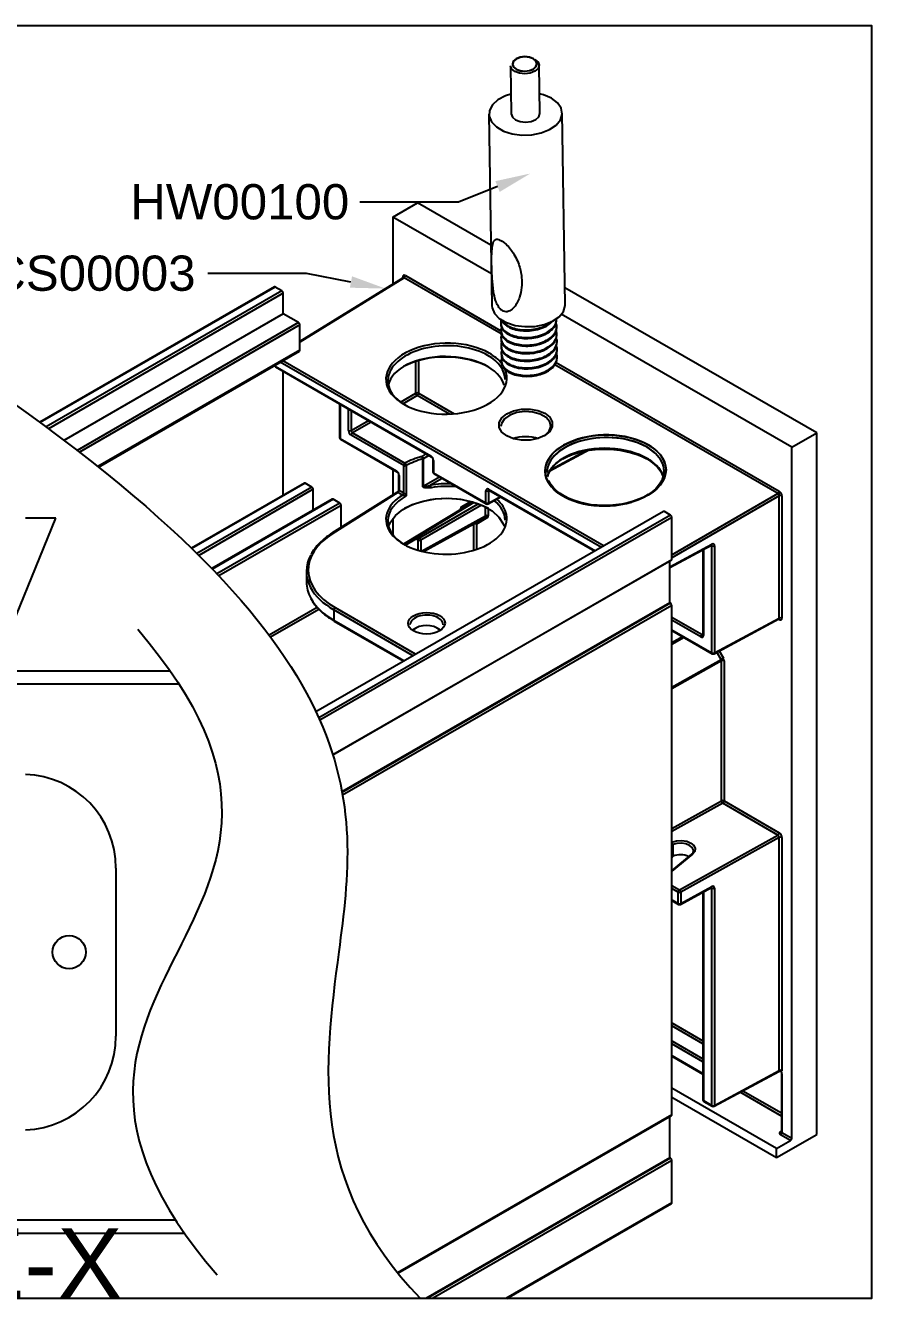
# Model space of a CAD drawing. Extents: x -1.31 to 6.23, y -6.8 to 0.
# Drawn here: x 1.72 to 6.23, y -6.8 to 0 of the extents above; entities that cross this region are included whole.
import ezdxf
from ezdxf import colors
from ezdxf.entities.mleader import LeaderData, LeaderLine
from ezdxf.math import Vec2, Vec3

# ---------------------------------------------------------------- set-up
doc = ezdxf.new("R2010")
doc.units = 0
doc.header["$LTSCALE"] = 0.5
doc.header["$MEASUREMENT"] = 0
for name, color, linetype in [('Dimension', 10, 'CONTINUOUS'), ('End Cap', 92, 'CONTINUOUS'), ('FAB DWG', 221, 'CONTINUOUS'), ('Housing', 150, 'CONTINUOUS'), ('Mounting', 4, 'CONTINUOUS')]:
    doc.layers.add(name, color=color, linetype=linetype)
doc.layers.add('Text-Unprinted', color=131, linetype='CONTINUOUS', plot=False)
doc.styles.add('LSAD_Standard', font='arial.ttf')
doc.styles.get("Standard").update_dxf_attribs({"font": 'arial.ttf'})

msp = doc.modelspace()

# ---------------------------------------------------------------- linework, layer by layer
at = {"layer": 'Dimension', "transparency": 16777216}
msp.add_open_spline([(1.4353, -1.8609), (3.6059, -3.3375), (3.4188, -4.7555), (3.2317, -6.1736), (3.8291, -6.7935)], degree=3, knots=[0, 0, 0, 0, 1, 1.766556, 1.766556, 1.766556, 1.766556], dxfattribs=at)
msp.add_open_spline([(2.3216, -3.2222), (3.0016, -4.0131), (2.5331, -4.945), (2.0646, -5.8768), (2.7446, -6.6677)], degree=3, dxfattribs=at)
at = {"layer": 'End Cap', "linetype": 'Continuous', "lineweight": 25, "transparency": 16777216}
for p, q in [((3.6816, -1.0222), (3.8138, -0.9459)), ((4.2053, -1.1719), (3.8138, -0.9459)), ((4.2077, -1.3259), (3.6816, -1.0222)), ((3.6816, -1.0222), (3.6816, -1.3807)), ((3.7369, -1.3465), (3.1865, -1.6868)), ((3.742, -1.347), (3.1865, -1.6904)), ((3.7348, -1.3478), (3.7348, -1.3429)), ((4.2598, -1.6459), (3.742, -1.347)), ((3.7489, -1.3348), (4.2582, -1.6288)), ((5.9422, -2.1746), (4.5993, -1.3994)), ((5.81, -2.2509), (4.5796, -1.5406)), ((3.0539, -1.8125), (3.0539, -1.8174)), ((3.0539, -1.8174), (3.8848, -2.297)), ((3.056, -1.8219), (3.8868, -2.3016)), ((4.7942, -2.7849), (3.0819, -1.7964)), ((3.0959, -1.7883), (4.8082, -2.7768)), ((3.8054, -1.9625), (3.8054, -1.7909)), ((3.8194, -1.7865), (3.8194, -1.9625)), ((5.7428, -2.502), (4.5461, -1.8111)), ((4.5532, -1.7991), (5.7428, -2.4858)), ((3.7235, -2.0097), (3.8054, -1.9625)), ((3.8194, -1.9625), (4.0092, -2.0721)), ((3.3984, -2.0196), (3.3984, -2.1998)), ((3.4013, -2.0213), (3.4013, -2.2039)), ((3.8124, -1.9747), (3.7365, -2.0186)), ((3.9839, -2.0737), (3.8124, -1.9747)), ((3.4458, -2.1619), (3.4458, -2.047)), ((3.4598, -2.0551), (3.4598, -2.162)), ((3.4598, -2.162), (3.5524, -2.1085)), ((3.5665, -2.1167), (3.4668, -2.1742)), ((3.4668, -2.1742), (3.747, -2.336)), ((5.81, -2.2509), (5.9422, -2.1746)), ((5.9422, -5.9184), (5.9422, -2.1746)), ((5.9422, -2.411), (5.9422, -2.1746)), ((3.4013, -2.2039), (3.7015, -2.3772)), ((3.4034, -2.2085), (3.7036, -2.3818)), ((3.7401, -2.3481), (3.4599, -2.1864)), ((3.8377, -2.2998), (3.8607, -2.2865)), ((3.8748, -2.2947), (3.8448, -2.312)), ((4.5191, -2.3762), (4.7306, -2.2625)), ((4.5208, -2.3753), (4.719, -2.2687)), ((4.5222, -2.371), (4.7214, -2.2639)), ((4.5249, -2.3696), (4.7092, -2.2705)), ((5.81, -3.0912), (5.81, -2.2509)), ((3.6816, -2.3691), (3.6816, -2.506)), ((3.7401, -2.494), (3.7401, -2.3481)), ((3.754, -2.3483), (3.754, -2.5103)), ((3.8418, -2.4596), (3.8418, -2.3132)), ((3.8448, -2.312), (3.8448, -2.4585)), ((3.896, -2.3174), (3.896, -2.3827)), ((3.8989, -2.3215), (3.8989, -2.3868)), ((3.7127, -2.3976), (3.7127, -2.4758)), ((3.7156, -2.4017), (3.7156, -2.4799)), ((3.8448, -2.4585), (3.9317, -2.4091)), ((3.9459, -2.4173), (3.8832, -2.4529)), ((3.8989, -2.3868), (4.1785, -2.5482)), ((3.901, -2.3914), (4.1806, -2.5528)), ((3.7039, -2.492), (3.3577, -2.7099)), ((3.7091, -2.4924), (3.363, -2.7103)), ((3.7331, -2.5062), (3.7091, -2.4924)), ((3.7156, -2.4799), (3.7401, -2.494)), ((3.7331, -2.5062), (3.7331, -2.5062)), ((3.7401, -2.494), (3.7401, -2.494)), ((4.1785, -2.5482), (4.1785, -2.4829)), ((4.197, -2.4806), (4.1925, -2.483)), ((4.1925, -2.483), (4.1925, -2.5483)), ((4.1925, -2.5483), (4.2555, -2.5144)), ((4.1927, -2.4748), (4.7621, -2.8035)), ((4.1947, -2.4793), (4.7591, -2.8052)), ((5.1693, -2.825), (5.7358, -2.4979)), ((5.7428, -2.5102), (5.1693, -2.8413)), ((5.7428, -3.1623), (5.7428, -2.4858)), ((5.7428, -3.1623), (5.7428, -2.5102)), ((5.7569, -2.5103), (5.7569, -3.1624)), ((5.7569, -2.5104), (5.7569, -3.1624)), ((4.0452, -2.5822), (3.7398, -2.7673)), ((3.8083, -2.7277), (4.1103, -2.5446)), ((4.1142, -2.5458), (3.8133, -2.7281)), ((3.8242, -2.7344), (4.1377, -2.5534)), ((4.1547, -2.5599), (3.8313, -2.7467)), ((4.0431, -2.5835), (4.0431, -2.5786)), ((4.1095, -2.5444), (4.0452, -2.5822)), ((4.0472, -2.5695), (4.096, -2.5408)), ((4.1768, -2.6171), (4.1768, -2.5699)), ((4.1903, -2.553), (4.2587, -2.5162)), ((4.1909, -2.5772), (4.1909, -2.6172)), ((3.6816, -2.6314), (3.6816, -2.7161)), ((3.8343, -2.8053), (4.1768, -2.6171)), ((4.1748, -2.6217), (3.8386, -2.8064)), ((4.1157, -2.6563), (4.1748, -2.6217)), ((4.1868, -2.6263), (4.1277, -2.661)), ((3.8414, -2.807), (4.1157, -2.6563)), ((4.1137, -2.6609), (3.8457, -2.8081)), ((4.1137, -2.8005), (4.1137, -2.6609)), ((4.1277, -2.661), (4.1277, -2.796)), ((3.7402, -2.7676), (3.8083, -2.7277)), ((3.8064, -2.7403), (3.7502, -2.7733)), ((3.8172, -2.7466), (3.8064, -2.7403)), ((3.8133, -2.7281), (3.8242, -2.7344)), ((3.8172, -2.8005), (3.8172, -2.7466)), ((3.8313, -2.7467), (3.8313, -2.8045)), ((5.1587, -2.8893), (5.3831, -2.7687)), ((5.1587, -2.8928), (5.3809, -2.7733)), ((5.3832, -2.777), (5.3788, -2.7745)), ((5.3832, -3.3481), (5.3832, -2.777)), ((5.3973, -2.7771), (5.3973, -3.3481)), ((5.3358, -2.7975), (5.3358, -3.2506)), ((5.3388, -2.796), (5.3388, -3.2547)), ((3.2214, -2.9137), (3.2214, -2.9694)), ((3.7878, -3.3613), (3.3678, -3.1188)), ((3.3678, -3.1188), (3.3678, -3.1735)), ((3.3748, -3.1066), (3.8019, -3.3531)), ((5.81, -5.9376), (5.81, -3.0912)), ((3.3678, -3.1735), (3.7404, -3.3886)), ((3.3699, -3.1781), (3.7375, -3.3903)), ((5.1699, -3.1574), (5.3316, -3.2507)), ((5.3246, -3.2629), (5.1699, -3.1736)), ((5.395, -3.3528), (5.7407, -3.1669)), ((5.3973, -3.3481), (5.7428, -3.1623)), ((5.7427, -3.1706), (5.7385, -3.1681)), ((5.1699, -3.2249), (5.3832, -3.3481)), ((5.1699, -3.2283), (5.3853, -3.3527)), ((5.1699, -3.2923), (5.2273, -3.2614)), ((5.1699, -3.2958), (5.2304, -3.2632)), ((5.3316, -3.2507), (5.3358, -3.2481)), ((5.2349, -3.2658), (5.1699, -3.3041)), ((5.1699, -3.5315), (5.4325, -3.383)), ((5.4345, -3.3899), (5.1699, -3.5396)), ((5.4325, -3.383), (5.4104, -3.3445)), ((5.4226, -3.338), (5.4445, -3.3761)), ((5.4345, -4.1383), (5.4345, -3.3899)), ((5.4486, -3.39), (5.4486, -4.1383)), ((5.1699, -4.2858), (5.4345, -4.1383)), ((5.4486, -4.1383), (5.7428, -4.3082)), ((5.4415, -4.1506), (5.1699, -4.302)), ((5.7357, -4.3204), (5.4415, -4.1506)), ((5.2105, -4.6132), (5.7357, -4.3204)), ((5.7429, -4.3326), (5.2174, -4.6255)), ((5.7429, -5.5771), (5.7429, -4.3326)), ((5.7569, -4.3327), (5.7569, -5.5775)), ((5.1752, -4.3706), (5.1699, -4.3728)), ((5.1752, -4.3706), (5.1752, -4.4327)), ((5.2809, -4.4221), (5.1699, -4.5136)), ((5.2745, -4.4225), (5.1699, -4.5088)), ((5.1699, -4.4348), (5.1752, -4.4327)), ((5.1699, -4.4386), (5.1731, -4.4373)), ((5.1699, -4.5898), (5.2105, -4.6132)), ((5.2034, -4.6255), (5.1699, -4.6061)), ((5.2153, -4.6902), (5.3809, -4.5995)), ((5.2174, -4.6856), (5.383, -4.5949)), ((5.3388, -4.6226), (5.3388, -5.7372)), ((5.3833, -4.6032), (5.3788, -4.6006)), ((5.3833, -5.7629), (5.3833, -4.6032)), ((5.3973, -4.6033), (5.3973, -5.7629)), ((5.1699, -4.6662), (5.2034, -4.6855)), ((5.1699, -4.6695), (5.2055, -4.6901)), ((5.2034, -4.6855), (5.2034, -4.6255)), ((5.2174, -4.6255), (5.2174, -4.6856)), ((5.3359, -4.6242), (5.3359, -5.7331)), ((5.1699, -5.3224), (5.3359, -5.4183)), ((5.3359, -5.4345), (5.1699, -5.3386)), ((5.1699, -5.4178), (5.3359, -5.5137)), ((5.3359, -5.5299), (5.1699, -5.434)), ((5.1699, -5.4964), (5.3359, -5.5922)), ((5.1699, -5.4997), (5.3359, -5.5956)), ((5.3951, -5.7676), (5.7407, -5.5818)), ((5.3973, -5.7629), (5.7429, -5.5771)), ((5.7541, -5.5898), (5.7541, -5.9029)), ((5.757, -5.5939), (5.757, -5.907)), ((5.7287, -5.9927), (5.1699, -5.6701)), ((5.7541, -5.8196), (5.5343, -5.6927)), ((5.549, -5.6849), (5.7541, -5.8033)), ((5.1699, -5.7191), (5.7287, -6.0417)), ((5.3388, -5.7372), (5.3833, -5.7629)), ((5.3409, -5.7418), (5.3854, -5.7674)), ((5.75, -5.9029), (5.7541, -5.9006)), ((5.757, -5.907), (5.81, -5.9376)), ((5.7287, -6.0417), (5.9422, -5.9184)), ((5.7287, -5.9927), (5.8029, -5.9499)), ((5.8029, -5.9499), (5.75, -5.9193)), ((5.7287, -6.0417), (5.7287, -5.9927))]:
    msp.add_line(p, q, dxfattribs=at)
at = {"layer": 'End Cap', "linetype": 'Continuous', "transparency": 16777216}
msp.add_line((2.206, -4.4962), (2.206, -5.3937), dxfattribs=at)
at = {"layer": 'End Cap', "linetype": 'Continuous', "lineweight": 25, "transparency": 16777216, "flags": 128}
for points in [[(4.2901, -2.1905), (4.2638, -2.1695), (4.25, -2.1447), (4.25, -2.1184), (4.2638, -2.0933), (4.2901, -2.0718), (4.3263, -2.056), (4.3689, -2.0474), (4.4136, -2.047), (4.4562, -2.0547), (4.4923, -2.0697), (4.5186, -2.0907), (4.5325, -2.1156), (4.5325, -2.1419), (4.5187, -2.167), (4.4924, -2.1885), (4.4562, -2.2043), (4.4136, -2.2129), (4.3689, -2.2133), (4.3263, -2.2056), (4.2901, -2.1905)], [(4.487, -2.1915), (4.4929, -2.1877), (4.5153, -2.1654), (4.5242, -2.1401), (4.5188, -2.1147), (4.4996, -2.0918), (4.4686, -2.0739), (4.4293, -2.063), (4.3859, -2.0602), (4.343, -2.0659), (4.3054, -2.0795), (4.2771, -2.0994), (4.2612, -2.1235), (4.2584, -2.1403)], [(5.0444, -2.2383), (5.0685, -2.2539), (5.0895, -2.271), (5.107, -2.2894), (5.1208, -2.3089), (5.1308, -2.3292), (5.1369, -2.3501), (5.1389, -2.3713), (5.1369, -2.3925), (5.1308, -2.4135), (5.1208, -2.434), (5.107, -2.4538), (5.0895, -2.4726), (5.0685, -2.4901), (5.0444, -2.5062), (5.0175, -2.5206), (4.988, -2.5332), (4.9563, -2.5438), (4.9229, -2.5522), (4.8882, -2.5585), (4.8525, -2.5624), (4.8164, -2.5639), (4.7803, -2.5631), (4.7446, -2.5599), (4.7099, -2.5544), (4.6765, -2.5466), (4.6448, -2.5366), (4.6153, -2.5246), (4.5884, -2.5108), (4.5643, -2.4952), (4.5433, -2.4781), (4.5258, -2.4596), (4.512, -2.4402), (4.502, -2.4198), (4.4959, -2.399), (4.4939, -2.3778), (4.4959, -2.3565), (4.502, -2.3355), (4.512, -2.315), (4.5258, -2.2953), (4.5433, -2.2765), (4.5643, -2.259), (4.5884, -2.2429), (4.6153, -2.2285), (4.6448, -2.2159), (4.6765, -2.2053), (4.7099, -2.1968), (4.7446, -2.1906), (4.7803, -2.1867), (4.8164, -2.1851), (4.8525, -2.1859), (4.8882, -2.1891), (4.9229, -2.1947), (4.9563, -2.2024), (4.988, -2.2124), (5.0175, -2.2244), (5.0444, -2.2383)], [(5.0375, -2.2505), (5.0114, -2.237), (4.9828, -2.2254), (4.9521, -2.2157), (4.9197, -2.2082), (4.8861, -2.2028), (4.8515, -2.1998), (4.8165, -2.199), (4.7815, -2.2005), (4.747, -2.2043), (4.7133, -2.2103), (4.6809, -2.2186), (4.6503, -2.2288), (4.6217, -2.2411), (4.5956, -2.2551), (4.5722, -2.2707), (4.5519, -2.2877), (4.535, -2.3059), (4.5216, -2.325), (4.5139, -2.34)], [(4.5064, -2.4086), (4.5119, -2.3911), (4.5216, -2.3721), (4.535, -2.3539), (4.5519, -2.3367), (4.5722, -2.3207), (4.5956, -2.3061), (4.6217, -2.2932), (4.6503, -2.282), (4.6809, -2.2727), (4.7133, -2.2654), (4.747, -2.2603), (4.7815, -2.2573), (4.8165, -2.2565), (4.8515, -2.258), (4.8861, -2.2617), (4.9197, -2.2675), (4.9521, -2.2755), (4.9828, -2.2854), (5.0114, -2.2972), (5.0375, -2.3107), (5.0608, -2.3258), (5.0811, -2.3422), (5.0981, -2.3597), (5.1115, -2.3782), (5.1212, -2.3974), (5.125, -2.4087)], [(4.5068, -2.4082), (4.512, -2.3922), (4.5211, -2.3747), (4.5336, -2.3579), (4.5492, -2.3419), (4.5677, -2.327), (4.5891, -2.3132), (4.613, -2.3007), (4.6393, -2.2897), (4.6676, -2.2804), (4.6975, -2.2727), (4.7289, -2.2669), (4.7612, -2.263), (4.7942, -2.261), (4.8275, -2.261), (4.8606, -2.263), (4.8932, -2.2669), (4.925, -2.2727), (4.9555, -2.2804), (4.9844, -2.2898), (5.0113, -2.3008), (5.0361, -2.3133), (5.0583, -2.3271), (5.0778, -2.342), (5.0943, -2.3579), (5.1077, -2.3745), (5.118, -2.3916), (5.1243, -2.4077)], [(5.121, -2.4195), (5.121, -2.4195), (5.1118, -2.4379), (5.0993, -2.4556), (5.0837, -2.4725), (5.0651, -2.4884), (5.0437, -2.5031), (5.0197, -2.5165), (4.9934, -2.5285), (4.9651, -2.5387), (4.9351, -2.5473), (4.9038, -2.5539), (4.8714, -2.5587), (4.8384, -2.5614), (4.8052, -2.562), (4.7721, -2.5607), (4.7395, -2.5572), (4.7077, -2.5518), (4.6773, -2.5445), (4.6484, -2.5354), (4.6215, -2.5245), (4.5968, -2.5121), (4.5746, -2.4982), (4.5551, -2.4832), (4.5386, -2.4671), (4.5252, -2.4501), (4.515, -2.4325), (4.5139, -2.4297)], [(3.6598, -2.6736), (3.6693, -2.6506), (3.696, -2.6148), (3.7354, -2.5831), (3.7857, -2.557), (3.8445, -2.5378), (3.9091, -2.5264), (3.9765, -2.5232), (4.0434, -2.5285), (4.1068, -2.5419), (4.1638, -2.563), (4.2116, -2.5905), (4.248, -2.6234), (4.2713, -2.66), (4.2757, -2.672)], [(5.3809, -2.7733), (5.382, -2.7728), (5.3822, -2.7728)], [(5.3358, -3.2506), (5.3358, -3.2507), (5.3358, -3.2508)], [(5.1695, -4.3578), (5.1946, -4.351), (5.2223, -4.3496), (5.2492, -4.3537), (5.2719, -4.3629), (5.2878, -4.3761), (5.295, -4.3916), (5.2926, -4.4075), (5.2809, -4.4221)], [(5.2853, -4.4036), (5.2851, -4.4002), (5.2788, -4.3867), (5.2648, -4.3752), (5.2449, -4.3671), (5.2214, -4.3635), (5.1972, -4.3647), (5.1752, -4.3706)], [(5.2727, -4.4269), (5.283, -4.4142), (5.2853, -4.4036)], [(5.1752, -4.4327), (5.1751, -4.4342), (5.1747, -4.4355), (5.1742, -4.4365), (5.1735, -4.4371), (5.1731, -4.4373)]]:
    msp.add_lwpolyline(points, dxfattribs=at)
at = {"layer": 'End Cap', "linetype": 'Continuous', "transparency": 16777216}
msp.add_circle((1.956, -4.9449), 0.0885, dxfattribs=at)
at = {"layer": 'End Cap', "linetype": 'Continuous', "lineweight": 25, "transparency": 16777216}
for centre, radius, start, end in [((3.7324, -1.3479), 0.00546, 19.24767, 64.30582), ((3.7335, -1.3341), 0.0154, 303.22971, 357.34769), ((3.061, -1.8133), 0.01, 185.26506, 240.00269), ((3.0559, -1.8128), 0.00494, 195.15869, 246.24147), ((3.0588, -1.8179), 0.00494, 173.76303, 234.92479), ((3.8123, -1.9762), 0.0154, 62.65648, 116.76622), ((3.8212, -1.9615), 0.0159, 183.52223, 236.47777), ((3.804, -1.9618), 0.0154, 303.22971, 357.34769), ((3.4528, -2.1482), 0.0154, 242.65648, 296.76622), ((3.4753, -2.1871), 0.0154, 123.22971, 177.34769), ((3.4084, -2.1998), 0.01, 180, 240.00269), ((3.4032, -2.1995), 0.0048, 184.12934, 247.1908), ((3.4062, -2.2045), 0.00494, 173.76303, 234.92479), ((3.8159, -2.3139), 0.0259, 1.6169, 32.94196), ((3.8289, -2.313), 0.0159, 3.52223, 56.47777), ((3.8898, -2.2975), 0.00506, 174.51625, 233.3755), ((4.9475, -2.421), 0.1928, 28.60155, 62.19117), ((3.7063, -2.3778), 0.00481, 172.81942, 235.81964), ((3.7555, -2.3489), 0.0154, 123.22971, 177.34769), ((3.7471, -2.3344), 0.0154, 242.69012, 296.28404), ((3.738, -2.3492), 0.0161, 3.43236, 55.65972), ((3.8389, -2.3013), 0.0122, 283.83193, 298.57984), ((3.901, -2.3169), 0.00506, 186.70549, 245.4813), ((5.016, -2.3794), 0.1128, 337.8741, 26.69898), ((3.7177, -2.3972), 0.00497, 186.10053, 246.09168), ((3.906, -2.3827), 0.01, 180, 240.00269), ((3.9008, -2.3824), 0.0048, 184.12934, 247.1908), ((3.9037, -2.3874), 0.0048, 172.814, 235.87382), ((3.7062, -2.4966), 0.00516, 55.65148, 117.1045), ((3.7176, -2.4753), 0.00495, 185.14098, 246.17916), ((3.7247, -2.4932), 0.0154, 302.91575, 357.35486), ((3.7247, -2.4933), 0.0154, 302.91809, 357.3706), ((3.8389, -2.4478), 0.0122, 283.83193, 298.57984), ((3.8474, -2.467), 0.0385, 0.65081, 21.55423), ((4.1856, -2.4692), 0.0154, 242.65648, 296.76622), ((4.1974, -2.4754), 0.0048, 172.814, 235.87382), ((5.7273, -2.4851), 0.0154, 303.22971, 357.34769), ((5.7279, -2.5106), 0.0149, 1.69028, 58.30972), ((5.7262, -2.5117), 0.0307, 2.60351, 57.39649), ((5.7498, -2.524), 0.0154, 62.65648, 116.76622), ((3.968, -3.0207), 0.4963, 63.10776, 116.89223), ((4.0407, -2.5835), 0.00546, 18.99679, 64.33067), ((4.0396, -2.5748), 0.00924, 307.46715, 35.21382), ((4.1856, -2.5346), 0.0154, 242.65648, 296.76622), ((4.1833, -2.5488), 0.0048, 172.814, 235.87382), ((4.1856, -2.5442), 0.01, 240.00269, 298.26557), ((4.1875, -2.5488), 0.00501, 303.65664, 5.53018), ((4.1783, -2.6302), 0.00929, 25.13233, 112.5161), ((4.1838, -2.6309), 0.0154, 62.65648, 116.76622), ((3.36, -2.7145), 0.00516, 55.65423, 117.07339), ((4.1187, -2.6604), 0.00509, 126.35212, 185.28398), ((4.1206, -2.6747), 0.0154, 62.65648, 116.76622), ((4.1193, -2.6649), 0.00929, 25.13233, 112.5161), ((3.8139, -2.735), 0.00924, 127.46715, 215.21382), ((3.8218, -2.741), 0.0154, 123.22971, 177.34769), ((3.8104, -2.7323), 0.00506, 54.59987, 114.41438), ((3.8326, -2.7473), 0.0154, 123.22971, 177.34769), ((3.8243, -2.7329), 0.0154, 242.65648, 296.76622), ((3.8154, -2.7476), 0.0159, 3.52223, 56.47777), ((5.3783, -2.7692), 0.00487, 302.67212, 6.51471), ((5.3783, -2.7765), 0.00501, 354.28154, 54.9021), ((5.3885, -2.7758), 0.0089, 351.39259, 126.89452), ((5.3903, -2.7633), 0.0154, 242.65648, 296.76622), ((3.4017, -2.9678), 0.1803, 180.5133, 209.08347), ((3.5137, -2.8968), 0.3129, 210.47853, 242.20096), ((3.3832, -3.1195), 0.0154, 122.91809, 177.3706), ((3.3726, -3.1741), 0.0048, 172.74417, 235.94365), ((5.7372, -3.1702), 0.00551, 355.80958, 39.63617), ((5.7498, -3.1761), 0.0154, 62.65648, 116.76622), ((3.862, -3.3238), 0.1222, 52.92026, 127.39951), ((5.34, -3.2636), 0.0154, 123.22971, 177.34769), ((5.3409, -3.2501), 0.00512, 188.54137, 245.31875), ((5.3903, -3.3344), 0.0154, 242.65648, 296.76622), ((5.3881, -3.3486), 0.00494, 173.76303, 234.92479), ((5.3903, -3.344), 0.01, 240.00269, 298.26557), ((5.3923, -3.3486), 0.00501, 303.65664, 5.53018), ((6.6217, -5.4432), 2.3787, 119.66246, 119.99474), ((5.4415, -3.4037), 0.0154, 62.65648, 116.76622), ((5.4415, -4.152), 0.0154, 62.65648, 116.76622), ((5.4501, -4.1376), 0.0156, 182.47917, 236.36113), ((5.4332, -4.1376), 0.0154, 302.60548, 357.39452), ((5.7274, -4.3075), 0.0154, 302.60548, 357.39452), ((5.7498, -4.3464), 0.0154, 62.65648, 116.76622), ((5.1568, -4.3711), 0.0184, 1.43324, 46.52867), ((5.2781, -4.4275), 0.00609, 62.48271, 125.60288), ((5.2188, -4.6262), 0.0154, 122.60548, 177.39452), ((5.2018, -4.6262), 0.0156, 2.47917, 56.36113), ((5.3783, -4.5955), 0.00481, 303.13666, 7.06515), ((5.3904, -4.5895), 0.0154, 242.65648, 296.76622), ((5.2105, -4.6118), 0.0154, 242.65648, 296.76622), ((5.2105, -4.6718), 0.0154, 242.65648, 296.76622), ((5.2082, -4.6861), 0.0048, 172.77901, 235.90881), ((5.2105, -4.6814), 0.01, 240.00269, 298.70404), ((5.2127, -4.6862), 0.00481, 303.13666, 7.06515), ((5.7379, -5.5776), 0.00501, 303.65664, 5.53018), ((5.7591, -5.5893), 0.00505, 186.37177, 245.56608), ((5.3459, -5.7331), 0.01, 180, 240.00269), ((5.3408, -5.7327), 0.00494, 185.07867, 246.24147), ((5.3437, -5.7377), 0.00494, 173.76303, 234.92479), ((5.3904, -5.7492), 0.0154, 242.65648, 296.76622), ((5.3882, -5.7634), 0.00494, 173.76303, 234.92479), ((5.3904, -5.7588), 0.01, 240.00269, 298.26557), ((5.3923, -5.7634), 0.00501, 303.65664, 5.53018), ((5.7531, -5.9111), 0.00873, 110.78342, 249.21658), ((5.753, -5.8984), 0.00549, 235.76451, 279.67921), ((5.7417, -5.9063), 0.0154, 302.60548, 357.39452), ((5.7591, -5.9024), 0.00503, 185.6948, 245.62534), ((5.7947, -5.9369), 0.0154, 302.60548, 357.39452)]:
    msp.add_arc(centre, radius, start, end, dxfattribs=at)
at = {"layer": 'End Cap', "linetype": 'Continuous', "transparency": 16777216}
for centre, start, end in [((1.706, -4.4962), 0, 88), ((1.706, -5.3937), 272, 0)]:
    msp.add_arc(centre, 0.5, start, end, dxfattribs=at)
at = {"layer": 'End Cap', "linetype": 'Continuous', "lineweight": 25, "transparency": 16777216}
for centre, major_axis, ratio, start_param, end_param in [((3.7489, -1.3511), (-0.01, 0.0173), 0.577206, 5.498021, 7.068512), ((3.7418, -1.3552), (-0.00474, 0.00882), 0.576503, 5.515406, 6.31802), ((3.9679, -1.8847), (0.3225, 0.005), 0.587275, 0.776363, 6.51375), ((3.968, -1.8928), (0.3125, 0.005), 0.587591, 0.776064, 3.919323), ((3.968, -1.9438), (0.3125, -0.0048), 0.566797, 0.168693, 3.0263), ((3.968, -1.8928), (0.3125, 0.005), 0.587591, 6.273851, 7.059249), ((3.9679, -1.8847), (0.3225, 0.005), 0.587275, 0.415064, 0.776363), ((3.9679, -1.9521), (0.3225, -0.0048), 0.567125, 0.792119, 2.366036), ((3.4599, -2.1701), (-0.01, 0.0173), 0.577557, 0.785632, 2.356124), ((3.467, -2.166), (-0.005, 0.00866), 0.598058, 0.785633, 2.356125), ((4.8164, -2.3745), (0.3225, 0.005), 0.587275, 0.776363, 5.148993), ((4.3934, -2.2698), (0.133, -0.0022), 0.565589, 1.067654, 2.147594), ((4.8165, -2.3826), (0.3125, 0.005), 0.587591, 0.776064, 3.132258), ((4.8164, -2.3745), (0.3225, 0.005), 0.587275, 0.230565, 0.776363), ((3.9679, -2.4718), (0.3225, 0.005), 0.587275, 1.97732, 2.316147), ((3.8848, -2.3133), (-0.01, 0.0173), 0.577557, 3.927224, 5.497716), ((4.8165, -2.4337), (0.3125, -0.0048), 0.566797, 0.168693, 3.0263), ((4.8164, -2.4419), (0.3225, -0.0048), 0.567125, 0.792108, 2.366046), ((4.8165, -2.3826), (0.3125, 0.005), 0.587591, 6.273851, 7.059249), ((3.7015, -2.3936), (-0.01, 0.0173), 0.577733, 3.926919, 5.497106), ((3.968, -2.4799), (0.3125, 0.005), 0.587591, 1.97702, 2.315847), ((4.8164, -2.3745), (0.3225, 0.005), 0.587275, 5.926422, 6.51375), ((3.9679, -2.6337), (0.3225, 0.0025), 0.582304, 1.478165, 1.832143), ((3.9679, -2.6337), (0.3225, 0.0025), 0.582304, 2.382226, 2.895913), ((3.968, -2.6418), (0.3125, 0.0025), 0.582464, 2.320598, 3.935986), ((3.7091, -2.4842), (0.00451, 0.00894), 0.535833, 3.905312, 5.467382), ((3.968, -2.6418), (0.3125, 0.0025), 0.582464, 1.386004, 1.831999), ((4.1927, -2.4911), (-0.01, 0.0173), 0.577206, 5.498021, 7.068512), ((4.1997, -2.487), (-0.00526, 0.00852), 0.576506, 6.236284, 7.051126), ((4.0572, -2.5868), (-0.01, 0.0173), 0.577309, 0.004162, 0.78529), ((3.968, -2.6418), (0.3125, 0.0025), 0.582464, 6.278601, 6.894343), ((3.9679, -2.6337), (0.3225, 0.0025), 0.582304, 0.117324, 0.583101), ((3.9679, -2.6337), (0.3225, 0.0025), 0.582304, 2.895913, 6.400509), ((4.1696, -2.6131), (-0.00519, 0.00855), 0.582903, 3.132943, 3.914071), ((4.1767, -2.609), (-0.01, 0.0173), 0.577309, 3.145754, 3.926883), ((3.7213, -2.9031), (0.49, 0.0037), 0.582304, 2.386662, 3.922551), ((3.7214, -2.9112), (0.5, 0.0037), 0.582204, 2.826524, 3.438435), ((3.7214, -2.9112), (0.5, 0.0037), 0.582204, 3.438435, 3.922642), ((3.8619, -3.1982), (0.0885, 0.0008), 0.582868, 0.780447, 3.136642), ((3.8619, -3.1982), (0.0885, 0.0008), 0.582868, 6.278235, 7.063633), ((5.7356, -3.1583), (-0.00526, 0.00852), 0.576506, 3.106757, 3.909534), ((5.7427, -3.1542), (-0.01, 0.0173), 0.577206, 2.356428, 3.92692), ((5.3246, -3.2465), (-0.01, 0.0173), 0.577206, 2.356428, 3.92692), ((5.3317, -3.2425), (-0.00474, 0.00882), 0.576503, 2.373814, 3.171143), ((5.4273, -3.3859), (-0.00508, 0.00861), 0.591787, 3.921347, 4.702476), ((5.4344, -3.3818), (-0.01, 0.0173), 0.577454, 3.927008, 4.708137), ((5.7357, -4.3286), (-0.00514, 0.00858), 0.587358, 3.917572, 5.488368), ((5.7428, -4.3245), (-0.01, 0.0173), 0.577382, 3.92692, 5.497716), ((5.2153, -4.4657), (0.07, -0.0006), 0.571501, 0.893556, 2.186549), ((5.376, -4.6071), (0.00527, 0.0085), 0.597161, 5.516415, 6.296082), ((5.3829, -4.6113), (0.0103, 0.0172), 0.587369, 5.506743, 7.068812), ((5.7498, -5.5813), (0.01, -0.00029), 0.556803, 0.801667, 2.35501), ((5.7429, -5.5857), (-0.01, 0.0173), 0.577382, 3.927224, 4.737858)]:
    msp.add_ellipse(centre, major_axis=major_axis, ratio=ratio, start_param=start_param, end_param=end_param, dxfattribs=at)
msp.add_ellipse((3.8619, -3.1901), major_axis=(0.0985, 0.0008), ratio=0.582304, dxfattribs=at)
for points, knots in [([(3.7378, -1.3457), (3.7379, -1.3456), (3.7379, -1.3455), (3.7374, -1.3463), (3.737, -1.3464), (3.737, -1.3464)], [0, 0, 0, 0, 0.230261, 0.91226, 1, 1, 1, 1]), ([(3.8868, -2.3016), (3.8875, -2.302), (3.8888, -2.3029), (3.8911, -2.3053), (3.8933, -2.3086), (3.895, -2.3121), (3.8959, -2.3153), (3.8959, -2.3168), (3.896, -2.3174)], [0, 0, 0, 0, 0.160808, 0.324629, 0.503725, 0.691317, 0.858174, 1, 1, 1, 1]), ([(3.7036, -2.3818), (3.7042, -2.3822), (3.7055, -2.3831), (3.7079, -2.3856), (3.7101, -2.3888), (3.7117, -2.3923), (3.7126, -2.3955), (3.7127, -2.397), (3.7127, -2.3976)], [0, 0, 0, 0, 0.161069, 0.325155, 0.504395, 0.691963, 0.858623, 1, 1, 1, 1]), ([(3.7127, -2.4758), (3.7127, -2.4766), (3.7126, -2.4782), (3.7116, -2.4816), (3.71, -2.4852), (3.7078, -2.4885), (3.7055, -2.4909), (3.7044, -2.4917), (3.7039, -2.492)], [0, 0, 0, 0, 0.161591, 0.326205, 0.507349, 0.69711, 0.864044, 1, 1, 1, 1]), ([(3.754, -2.5103), (3.7539, -2.5103), (3.7524, -2.5103), (3.7489, -2.5101), (3.7436, -2.5095), (3.7389, -2.5084), (3.7359, -2.5075), (3.7342, -2.5068), (3.7335, -2.5064), (3.7331, -2.5062)], [0, 0, 0, 0, 0.006938, 0.276776, 0.583959, 0.777263, 0.895003, 0.936635, 1, 1, 1, 1]), ([(3.7401, -2.494), (3.7405, -2.4942), (3.7412, -2.4947), (3.7427, -2.4959), (3.745, -2.498), (3.7482, -2.5017), (3.7514, -2.5059), (3.7532, -2.5089), (3.754, -2.5102), (3.754, -2.5103)], [0, 0, 0, 0, 0.06476, 0.105592, 0.225036, 0.419782, 0.725872, 0.993102, 1, 1, 1, 1]), ([(3.8859, -2.4666), (3.8765, -2.4676), (3.8624, -2.469), (3.8486, -2.4666), (3.8437, -2.4637), (3.8422, -2.4617), (3.8418, -2.4603), (3.8418, -2.4596), (3.8418, -2.4596)], [0, 0, 0, 0, 0.548368, 0.813562, 0.897845, 0.95297, 0.998063, 1, 1, 1, 1]), ([(3.8448, -2.4585), (3.8448, -2.4586), (3.8448, -2.459), (3.8452, -2.4596), (3.8466, -2.4602), (3.8512, -2.4605), (3.8634, -2.4586), (3.8752, -2.4552), (3.8832, -2.4529)], [0, 0, 0, 0, 0.012523, 0.028076, 0.068096, 0.14209, 0.411367, 1, 1, 1, 1]), ([(4.1934, -2.4788), (4.1935, -2.4788), (4.1936, -2.4787), (4.1944, -2.4792), (4.1947, -2.4793)], [0, 0, 0, 0, 0.585586, 1, 1, 1, 1]), ([(4.0462, -2.5813), (4.0462, -2.5813), (4.0462, -2.5811), (4.0459, -2.5818), (4.0453, -2.5821), (4.0452, -2.5822)], [0, 0, 0, 0, 0.1165486, 0.7385654, 1, 1, 1, 1]), ([(3.3577, -2.7099), (3.3527, -2.7132), (3.3381, -2.7226), (3.3161, -2.7392), (3.2927, -2.7602), (3.2724, -2.7823), (3.2568, -2.8028), (3.2494, -2.8162), (3.2464, -2.8216)], [0, 0, 0, 0, 0.101364, 0.29376, 0.486197, 0.678491, 0.870478, 1, 1, 1, 1]), ([(3.245, -3.0585), (3.2492, -3.0657), (3.2578, -3.0808), (3.2751, -3.1027), (3.2957, -3.1242), (3.3195, -3.1446), (3.3442, -3.1627), (3.362, -3.1733), (3.3699, -3.1781)], [0, 0, 0, 0, 0.160309, 0.333994, 0.508312, 0.683087, 0.858141, 1, 1, 1, 1]), ([(5.7407, -3.167), (5.7415, -3.1669), (5.7423, -3.1667), (5.742, -3.1666), (5.742, -3.1666)], [0, 0, 0, 0, 0.94524, 1, 1, 1, 1]), ([(5.3358, -3.2506), (5.3358, -3.2512), (5.3357, -3.2521), (5.3357, -3.252), (5.3357, -3.252)], [0, 0, 0, 0, 0.613372, 1, 1, 1, 1]), ([(5.3809, -4.5995), (5.3814, -4.5993), (5.3823, -4.5989), (5.3822, -4.599), (5.3822, -4.599)], [0, 0, 0, 0, 0.605496, 1, 1, 1, 1]), ([(5.7407, -5.5818), (5.7414, -5.5814), (5.7428, -5.5808), (5.7462, -5.5801), (5.7491, -5.5798), (5.7507, -5.58), (5.7511, -5.58)], [0, 0, 0, 0, 0.292163, 0.589795, 0.916228, 1, 1, 1, 1]), ([(5.7505, -5.5797), (5.7508, -5.5801), (5.7518, -5.5815), (5.7531, -5.5845), (5.754, -5.5877), (5.7541, -5.5892), (5.7541, -5.5898)], [0, 0, 0, 0, 0.105609, 0.438299, 0.767864, 1, 1, 1, 1]), ([(5.7511, -5.5799), (5.7511, -5.5799), (5.7514, -5.5801), (5.752, -5.5798), (5.7526, -5.5795)], [0, 0, 0, 0, 0.136325, 1, 1, 1, 1]), ([(5.7569, -5.5775), (5.7569, -5.5775), (5.7562, -5.5779), (5.7549, -5.5787), (5.7534, -5.5792), (5.7526, -5.5795)], [0, 0, 0, 0, 0.015337, 0.488908, 1, 1, 1, 1]), ([(5.754, -5.9029), (5.7538, -5.9037), (5.7535, -5.9046), (5.7538, -5.9043), (5.7538, -5.9043)], [0, 0, 0, 0, 0.949035, 1, 1, 1, 1])]:
    msp.add_open_spline(points, degree=3, knots=knots, dxfattribs=at)
at = {"layer": 'Housing', "linetype": 'Continuous', "lineweight": 25, "transparency": 16777216}
for p, q in [((3.0506, -1.3954), (1.7993, -2.1177)), ((3.0556, -1.3959), (1.8019, -2.1195)), ((3.091, -1.4163), (1.8329, -2.1424)), ((3.091, -1.4163), (3.0556, -1.3959)), ((3.0981, -1.4285), (1.8453, -2.1516)), ((3.0981, -1.5388), (3.0981, -1.4285)), ((3.0981, -1.5388), (1.9284, -2.2139)), ((3.1794, -1.5857), (3.0981, -1.5388)), ((3.1794, -1.5857), (1.9984, -2.2673)), ((3.1865, -1.598), (2.0105, -2.2766)), ((3.1865, -1.7327), (3.1865, -1.598)), ((3.1865, -1.7327), (2.1094, -2.3543)), ((2.1119, -2.3562), (3.1844, -1.7373)), ((3.0981, -2.5071), (3.0981, -1.8462)), ((3.2104, -2.4422), (2.6084, -2.7897)), ((3.2154, -2.4427), (2.6106, -2.7919)), ((3.2508, -2.4631), (3.2154, -2.4427)), ((3.2508, -2.4631), (2.6367, -2.8174)), ((3.2579, -2.4753), (2.6472, -2.8278)), ((3.2579, -2.5862), (3.2579, -2.4753)), ((3.3993, -2.5488), (3.3639, -2.5284)), ((3.4064, -2.6793), (3.4064, -2.5611)), ((5.1253, -2.594), (3.2722, -3.6626)), ((5.1621, -2.6127), (3.287, -3.6948)), ((5.1693, -2.6249), (3.2928, -3.7078)), ((5.1622, -2.6128), (5.1303, -2.5944)), ((5.1693, -2.8503), (5.1693, -2.6249)), ((5.1671, -2.8548), (3.3625, -3.893)), ((3.3627, -3.8921), (5.1693, -2.8495)), ((5.1587, -3.081), (5.1587, -2.8597)), ((3.2786, -3.1055), (3.0221, -3.2535)), ((3.2881, -3.1163), (3.0307, -3.2649)), ((5.1587, -3.081), (3.4111, -4.0894)), ((5.1622, -3.083), (3.4118, -4.0931)), ((5.1699, -3.0949), (3.4144, -4.108)), ((5.1622, -3.083), (5.1587, -3.081)), ((5.1699, -5.8124), (5.1699, -3.0949)), ((5.1699, -5.8124), (5.1699, -3.0949)), ((5.1699, -5.8124), (3.7076, -6.6562)), ((3.7094, -6.6585), (5.1678, -5.8169)), ((5.1593, -6.043), (5.1593, -5.8219)), ((5.1593, -6.043), (3.8588, -6.7935)), ((5.1628, -6.0451), (3.8658, -6.7935)), ((5.1628, -6.0451), (5.1593, -6.043)), ((5.1699, -6.0573), (3.8941, -6.7935)), ((5.1699, -6.2827), (5.1699, -6.0573)), ((5.1699, -6.2827), (4.2847, -6.7935)), ((4.2905, -6.7935), (5.1678, -6.2873))]:
    msp.add_line(p, q, dxfattribs=at)
at = {"layer": 'Housing', "lineweight": 25, "transparency": 16777216}
for p, q in [((3.3589, -2.5279), (2.7169, -2.8984)), ((3.3639, -2.5284), (2.719, -2.9005)), ((3.3993, -2.5488), (2.7442, -2.9268)), ((3.4064, -2.5611), (2.7542, -2.9374))]:
    msp.add_line(p, q, dxfattribs=at)
at = {"layer": 'Housing', "color": 150, "ltscale": 0.5, "transparency": 16777216}
for p, q in [((2.5424, -3.5149), (0.706, -3.5149)), ((2.5237, -6.3749), (0.706, -6.3749))]:
    msp.add_line(p, q, dxfattribs=at)
msp.add_lwpolyline([(2.4955, -3.4449), (0.706, -3.4449), (0.706, -6.4449), (2.5707, -6.4449)], dxfattribs=at)
at = {"layer": 'Housing', "linetype": 'Continuous', "lineweight": 25, "transparency": 16777216}
for centre, radius, start, end in [((3.0527, -1.4), 0.00503, 54.38242, 114.30712), ((3.0827, -1.4292), 0.0154, 2.60548, 57.39452), ((3.1711, -1.5987), 0.0154, 2.60548, 57.39452), ((3.1816, -1.7332), 0.00493, 305.01333, 6.29885), ((3.2125, -2.4468), 0.00503, 54.38242, 114.30712), ((3.2425, -2.476), 0.0154, 2.60548, 57.39452), ((3.361, -2.5325), 0.00503, 54.38242, 114.30712), ((3.391, -2.5618), 0.0154, 2.60548, 57.39452), ((5.1275, -2.5978), 0.00437, 50.79671, 120.00538), ((5.1539, -2.6256), 0.0154, 2.60548, 57.39452), ((5.1649, -2.851), 0.00437, 299.91075, 9.21404), ((5.1511, -3.0986), 0.0191, 11.24726, 54.65331), ((5.165, -5.8129), 0.00493, 305.01333, 6.29885), ((5.1545, -6.058), 0.0154, 2.60548, 57.39452), ((5.165, -6.2832), 0.00493, 305.01333, 6.29885)]:
    msp.add_arc(centre, radius, start, end, dxfattribs=at)
at = {"layer": 'Mounting', "linetype": 'Continuous', "lineweight": 25, "transparency": 16777216}
for p, q in [((4.3097, -0.2145), (4.3137, -0.4718)), ((4.4662, -0.4695), (4.4622, -0.2122)), ((4.1947, -0.4737), (4.2103, -1.4958)), ((4.6007, -1.4898), (4.5851, -0.4677))]:
    msp.add_line(p, q, dxfattribs=at)
at = {"layer": 'Mounting', "linetype": 'Continuous', "lineweight": 25, "transparency": 16777216, "flags": 128}
for points in [[(4.4327, -0.1773), (4.4112, -0.169), (4.3859, -0.1663), (4.3605, -0.1695), (4.339, -0.1782), (4.3247, -0.191), (4.3196, -0.2059), (4.3247, -0.2207), (4.339, -0.2332), (4.3605, -0.2414), (4.3859, -0.2441), (4.4112, -0.2409), (4.4327, -0.2323), (4.4471, -0.2195), (4.4521, -0.2046), (4.4471, -0.1897), (4.4327, -0.1773)], [(4.4315, -0.178), (4.4105, -0.17), (4.3859, -0.1674), (4.3612, -0.1705), (4.3403, -0.1789), (4.3263, -0.1913), (4.3214, -0.2059), (4.3263, -0.2203), (4.3403, -0.2325), (4.3612, -0.2405), (4.3859, -0.2431), (4.4106, -0.24), (4.4315, -0.2316), (4.4455, -0.2191), (4.4504, -0.2046), (4.4455, -0.1901), (4.4315, -0.178)], [(4.4399, -0.1811), (4.4564, -0.1955), (4.4622, -0.2122)], [(4.4622, -0.2122), (4.4622, -0.2126), (4.4564, -0.2298), (4.4399, -0.2445), (4.4152, -0.2544), (4.386, -0.2581), (4.3568, -0.255), (4.3321, -0.2455), (4.3156, -0.2312), (4.3097, -0.2145)], [(4.3121, -0.3663), (4.2828, -0.3759), (4.2428, -0.3968), (4.2136, -0.4232), (4.1975, -0.4531), (4.1957, -0.4844), (4.2083, -0.5146), (4.2344, -0.5415), (4.272, -0.5632), (4.3183, -0.5781), (4.37, -0.585), (4.4231, -0.5834), (4.4738, -0.5734), (4.5182, -0.5558), (4.5532, -0.5319), (4.576, -0.5035), (4.585, -0.4726), (4.5796, -0.4416), (4.5601, -0.4128), (4.528, -0.3882), (4.528, -0.3882)], [(4.528, -0.3882), (4.4856, -0.3698), (4.4645, -0.364)], [(4.3137, -0.4718), (4.3195, -0.4885), (4.336, -0.5029), (4.3607, -0.5124), (4.3899, -0.5155), (4.4191, -0.5118), (4.4438, -0.5018), (4.4604, -0.4871), (4.4662, -0.4699), (4.4662, -0.4695)], [(4.2103, -1.4958), (4.2113, -1.5065), (4.2239, -1.5367), (4.2499, -1.5637), (4.2875, -1.5854), (4.3339, -1.6002), (4.3856, -1.6071), (4.4387, -1.6055), (4.4894, -1.5955), (4.5338, -1.578), (4.5688, -1.5541), (4.5916, -1.5256), (4.6006, -1.4948), (4.6007, -1.4898)]]:
    msp.add_lwpolyline(points, dxfattribs=at)
at = {"layer": 'Mounting', "linetype": 'Continuous', "lineweight": 25, "transparency": 16777216}
msp.add_ellipse((3.9679, -1.8847), major_axis=(0.3225, 0.005), ratio=0.587275, start_param=0.230565, end_param=0.233849, dxfattribs=at)
for points, knots in [([(4.261, -1.1484), (4.256, -1.146), (4.2461, -1.1411), (4.2328, -1.1404), (4.2196, -1.1489), (4.2125, -1.1733), (4.2094, -1.2095), (4.2086, -1.2647), (4.2103, -1.3351), (4.2168, -1.4108), (4.2273, -1.4615), (4.2402, -1.4938), (4.2545, -1.5141), (4.2704, -1.5255), (4.2883, -1.529), (4.3094, -1.5231), (4.3372, -1.4984), (4.3665, -1.4384), (4.374, -1.3632), (4.3596, -1.286), (4.3381, -1.2346), (4.31, -1.1929), (4.2894, -1.1699), (4.2721, -1.1553), (4.2639, -1.1502), (4.261, -1.1484)], [0, 0, 0, 0, 0.019182, 0.038273, 0.069652, 0.125056, 0.175431, 0.225741, 0.32709, 0.392952, 0.437076, 0.463908, 0.484853, 0.505942, 0.524136, 0.548363, 0.586125, 0.656531, 0.772495, 0.830827, 0.908651, 0.939101, 0.969804, 0.989302, 1, 1, 1, 1]), ([(4.2625, -1.5705), (4.2621, -1.5712), (4.2566, -1.579), (4.2574, -1.596), (4.2662, -1.6188), (4.2881, -1.6389), (4.3196, -1.6545), (4.3583, -1.6638), (4.4012, -1.6661), (4.4446, -1.6611), (4.4846, -1.6489), (4.5184, -1.6305), (4.5423, -1.6071), (4.5549, -1.5844), (4.5542, -1.5702), (4.5539, -1.5651)], [0, 0, 0, 0, 0.00757, 0.092393, 0.178599, 0.26504, 0.349748, 0.436402, 0.522226, 0.607342, 0.694133, 0.779172, 0.865086, 0.951702, 1, 1, 1, 1]), ([(4.2632, -1.611), (4.2627, -1.6116), (4.2572, -1.6195), (4.258, -1.6365), (4.2668, -1.6592), (4.2887, -1.6794), (4.3202, -1.695), (4.359, -1.7043), (4.4018, -1.7066), (4.4452, -1.7016), (4.4853, -1.6893), (4.5189, -1.671), (4.5435, -1.6476), (4.5556, -1.6212), (4.5583, -1.6007), (4.5532, -1.5903), (4.5522, -1.5884)], [0, 0, 0, 0, 0.007174, 0.087568, 0.169272, 0.251199, 0.331483, 0.413611, 0.494953, 0.575623, 0.657882, 0.73848, 0.819907, 0.902, 0.982271, 1, 1, 1, 1]), ([(4.2638, -1.6515), (4.2633, -1.6521), (4.2579, -1.66), (4.2586, -1.677), (4.2674, -1.6997), (4.2893, -1.7198), (4.3208, -1.7354), (4.3596, -1.7447), (4.4024, -1.7471), (4.4458, -1.7421), (4.4859, -1.7298), (4.5195, -1.7114), (4.5441, -1.688), (4.5562, -1.6617), (4.5589, -1.6412), (4.5538, -1.6307), (4.5529, -1.6288)], [0, 0, 0, 0, 0.0071745, 0.087568, 0.1692722, 0.2511987, 0.3314829, 0.4136108, 0.494953, 0.5756235, 0.6578818, 0.7384805, 0.8199071, 0.9019998, 0.982271, 1, 1, 1, 1]), ([(4.2594, -1.5949), (4.2591, -1.5968), (4.2575, -1.6066), (4.2671, -1.6239), (4.288, -1.6439), (4.3197, -1.6596), (4.3584, -1.6689), (4.4013, -1.6712), (4.4446, -1.6662), (4.4847, -1.6539), (4.5185, -1.6355), (4.5424, -1.6122), (4.555, -1.5894), (4.5543, -1.5751), (4.554, -1.5699)], [0, 0, 0, 0, 0.02282, 0.115568, 0.208568, 0.299705, 0.392934, 0.485271, 0.576845, 0.670223, 0.761716, 0.854149, 0.947338, 1, 1, 1, 1]), ([(4.26, -1.6353), (4.2597, -1.6373), (4.2581, -1.6471), (4.2677, -1.6643), (4.2886, -1.6844), (4.3203, -1.7), (4.359, -1.7093), (4.4019, -1.7117), (4.4453, -1.7067), (4.4853, -1.6944), (4.5191, -1.676), (4.543, -1.6527), (4.5556, -1.6298), (4.5549, -1.6156), (4.5546, -1.6104)], [0, 0, 0, 0, 0.02282, 0.115568, 0.208568, 0.299705, 0.392934, 0.485271, 0.576845, 0.670223, 0.761716, 0.854149, 0.947338, 1, 1, 1, 1]), ([(4.2625, -1.5705), (4.264, -1.5747), (4.2681, -1.5866), (4.2879, -1.6034), (4.319, -1.6191), (4.3578, -1.6284), (4.4007, -1.6307), (4.4441, -1.6258), (4.4839, -1.6134), (4.5176, -1.5957), (4.5317, -1.5803), (4.5386, -1.5728)], [0, 0, 0, 0, 0.064533, 0.183303, 0.299693, 0.418755, 0.536678, 0.653627, 0.772879, 0.889724, 1, 1, 1, 1]), ([(4.265, -1.5714), (4.2658, -1.5736), (4.2695, -1.5834), (4.288, -1.5983), (4.3188, -1.6141), (4.3578, -1.6233), (4.4006, -1.6257), (4.444, -1.6207), (4.4837, -1.6083), (4.5129, -1.5936), (4.5241, -1.5819), (4.5278, -1.5781)], [0, 0, 0, 0, 0.036818, 0.166437, 0.293458, 0.423396, 0.55209, 0.679722, 0.809866, 0.937384, 1, 1, 1, 1]), ([(4.4999, -1.6032), (4.5063, -1.5982), (4.5145, -1.5919), (4.5178, -1.5842), (4.5185, -1.5826)], [0, 0, 0, 0, 0.78854, 1, 1, 1, 1]), ([(4.2644, -1.6919), (4.2639, -1.6926), (4.2585, -1.7004), (4.2592, -1.7174), (4.2681, -1.7402), (4.29, -1.7603), (4.3214, -1.7759), (4.3602, -1.7852), (4.4031, -1.7875), (4.4464, -1.7825), (4.4865, -1.7703), (4.5201, -1.7519), (4.5447, -1.7285), (4.5568, -1.7021), (4.5595, -1.6816), (4.5544, -1.6712), (4.5535, -1.6693)], [0, 0, 0, 0, 0.007174, 0.087568, 0.169272, 0.251199, 0.331483, 0.413611, 0.494953, 0.575623, 0.657882, 0.73848, 0.819907, 0.902, 0.982271, 1, 1, 1, 1]), ([(4.2606, -1.6758), (4.2603, -1.6777), (4.2588, -1.6875), (4.2684, -1.7048), (4.2892, -1.7249), (4.3209, -1.7405), (4.3596, -1.7498), (4.4025, -1.7521), (4.4459, -1.7471), (4.4859, -1.7349), (4.5197, -1.7165), (4.5437, -1.6931), (4.5562, -1.6703), (4.5555, -1.656), (4.5553, -1.6509)], [0, 0, 0, 0, 0.02282, 0.115568, 0.208568, 0.299705, 0.392934, 0.485271, 0.576845, 0.670223, 0.761716, 0.854149, 0.947338, 1, 1, 1, 1]), ([(4.2612, -1.7163), (4.2609, -1.7182), (4.2594, -1.728), (4.269, -1.7453), (4.2898, -1.7653), (4.3216, -1.781), (4.3603, -1.7903), (4.4031, -1.7926), (4.4465, -1.7876), (4.4865, -1.7753), (4.5203, -1.7569), (4.5443, -1.7336), (4.5569, -1.7108), (4.5561, -1.6965), (4.5559, -1.6913)], [0, 0, 0, 0, 0.02282, 0.115568, 0.208568, 0.299705, 0.392934, 0.485271, 0.576845, 0.670223, 0.761716, 0.854149, 0.947338, 1, 1, 1, 1]), ([(4.265, -1.7324), (4.2646, -1.733), (4.2591, -1.7409), (4.2599, -1.7579), (4.2687, -1.7806), (4.2906, -1.8008), (4.322, -1.8164), (4.3608, -1.8257), (4.4037, -1.828), (4.447, -1.823), (4.4871, -1.8107), (4.5207, -1.7923), (4.5453, -1.769), (4.5575, -1.7426), (4.5601, -1.7221), (4.555, -1.7117), (4.5541, -1.7098)], [0, 0, 0, 0, 0.007174, 0.087568, 0.169272, 0.251199, 0.331483, 0.413611, 0.494953, 0.575623, 0.657882, 0.73848, 0.819907, 0.902, 0.982271, 1, 1, 1, 1]), ([(4.2656, -1.7729), (4.2652, -1.7735), (4.2597, -1.7814), (4.2605, -1.7983), (4.2693, -1.8211), (4.2912, -1.8412), (4.3227, -1.8568), (4.3614, -1.8661), (4.4043, -1.8685), (4.4476, -1.8635), (4.4877, -1.8512), (4.5214, -1.8328), (4.546, -1.8094), (4.5581, -1.7831), (4.5607, -1.7625), (4.5556, -1.7521), (4.5547, -1.7502)], [0, 0, 0, 0, 0.007174, 0.087568, 0.169272, 0.251199, 0.331483, 0.413611, 0.494953, 0.575623, 0.657882, 0.73848, 0.819907, 0.902, 0.982271, 1, 1, 1, 1]), ([(4.2618, -1.7567), (4.2615, -1.7587), (4.26, -1.7684), (4.2696, -1.7857), (4.2904, -1.8058), (4.3222, -1.8214), (4.3609, -1.8307), (4.4038, -1.833), (4.4471, -1.8281), (4.4872, -1.8158), (4.521, -1.7974), (4.5449, -1.7741), (4.5575, -1.7512), (4.5568, -1.7369), (4.5565, -1.7318)], [0, 0, 0, 0, 0.0228198, 0.1155679, 0.2085683, 0.2997045, 0.3929336, 0.4852707, 0.5768454, 0.6702225, 0.7617156, 0.8541486, 0.9473377, 1, 1, 1, 1]), ([(4.2625, -1.7972), (4.2621, -1.7991), (4.2606, -1.8089), (4.2702, -1.8262), (4.291, -1.8463), (4.3228, -1.8619), (4.3615, -1.8712), (4.4044, -1.8735), (4.4477, -1.8685), (4.4878, -1.8563), (4.5216, -1.8379), (4.5455, -1.8145), (4.5581, -1.7917), (4.5574, -1.7774), (4.5571, -1.7723)], [0, 0, 0, 0, 0.0228198, 0.1155679, 0.2085683, 0.2997045, 0.3929336, 0.4852707, 0.5768454, 0.6702225, 0.7617156, 0.8541486, 0.9473377, 1, 1, 1, 1])]:
    msp.add_open_spline(points, degree=3, knots=knots, dxfattribs=at)
at = {"layer": 'Text-Unprinted', "transparency": 16777216}
msp.add_lwpolyline([(0, 0), (6.2346, 0), (6.2346, -6.7935), (0, -6.7935)], close=True, dxfattribs=at)

# ---------------------------------------------------------------- texts
at = {"layer": 'Text-Unprinted', "ltscale": 0.5, "transparency": 16777216, "style": 'LSAD_Standard'}
msp.add_attdef('SCALE-X', (0, -6.7935), 'XEffectiveScaleFactor', height=0.375, dxfattribs=at)

# ---------------------------------------------------------------- leaders
at = {"layer": 'FAB DWG', "transparency": 16777216}
ml = msp.add_multileader_mtext('Standard', dxfattribs=at)
ml.set_content('HW00100', color=256)
ml.set_leader_properties()
ml.build(insert=Vec2(0, 0))
ml.multileader.update_dxf_attribs({"dogleg_length": 0.5258, "arrow_head_size": 0.188})
ctx = ml.context
ctx.base_point, ctx.char_height, ctx.arrow_head_size, ctx.landing_gap_size, ctx.plane_origin = Vec3(2.1921, -0.9422), 0.188, 0.188, 0.09, Vec3(2.9781, -1.2976)
notes = []
notes.append((ctx, [(1, (1, 1, 0), (4.0321, -0.9422), (-1, 0), 0.5258, [(0, [(4.4151, -0.79)], 0, [])])]))
ctx.mtext.insert, ctx.mtext.width, ctx.mtext.defined_height, ctx.mtext.flow_direction = Vec3(2.2821, -0.8466), 2.307685, 0.426, 5
ml = msp.add_multileader_mtext('Standard', dxfattribs=at)
ml.set_content('CS00003', color=256)
ml.set_leader_properties()
ml.build(insert=Vec2(0, 0))
ml.multileader.update_dxf_attribs({"dogleg_length": 0.5258, "arrow_head_size": 0.188})
ctx = ml.context
ctx.base_point, ctx.char_height, ctx.arrow_head_size, ctx.landing_gap_size, ctx.plane_origin = Vec3(1.4454, -1.3235), 0.188, 0.188, 0.09, Vec3(2.2067, -1.9118)
notes.append((ctx, [(1, (1, 1, 0), (3.2213, -1.3235), (-1, 0), 0.5258, [(0, [(3.6436, -1.4042)], 0, [])])]))
ctx.mtext.insert, ctx.mtext.width, ctx.mtext.defined_height, ctx.mtext.flow_direction = Vec3(1.5354, -1.2278), 2.307685, 0.426, 5
ml = msp.add_multileader_mtext('Standard', dxfattribs=at)
ml.set_content('\\A1;%%C{\\H0.7x;\\S1/2;}" HOLE', color=256)
ml.set_leader_properties()
ml.build(insert=Vec2(0, 0))
ml.multileader.update_dxf_attribs({"dogleg_length": 0.36, "arrow_head_size": 0.188})
ctx = ml.context
ctx.base_point, ctx.char_height, ctx.arrow_head_size, ctx.landing_gap_size, ctx.plane_origin = Vec3(0.3871, -2.6284), 0.188, 0.188, 0.09, Vec3(0.8386, -3.1289)
ctx.text_align_type = 2
notes.append((ctx, [(1, (1, 1, 0), (1.8858, -2.6284), (-1, 0), 0.1617, [(0, [(1.2062, -4.2949)], 0, [])])]))
ctx.mtext.insert, ctx.mtext.width, ctx.mtext.defined_height, ctx.mtext.alignment, ctx.mtext.flow_direction = Vec3(1.634, -2.5306), 2.943061, 0.426, 3, 5
for ctx, leaders in notes:
    for number, flags, end, landing, length, lines in leaders:
        leader = LeaderData()
        leader.index, (leader.has_last_leader_line, leader.has_dogleg_vector, leader.attachment_direction) = number, flags
        leader.last_leader_point, leader.dogleg_vector, leader.dogleg_length = Vec3(end), Vec3(landing), length
        for number, points, colour, breaks in lines:
            line = LeaderLine()
            line.index, line.vertices, line.color, line.breaks = number, Vec3.list(points), colors.encode_raw_color(colour), breaks
            leader.lines.append(line)
        ctx.leaders.append(leader)

doc.saveas('drawing.dxf')
